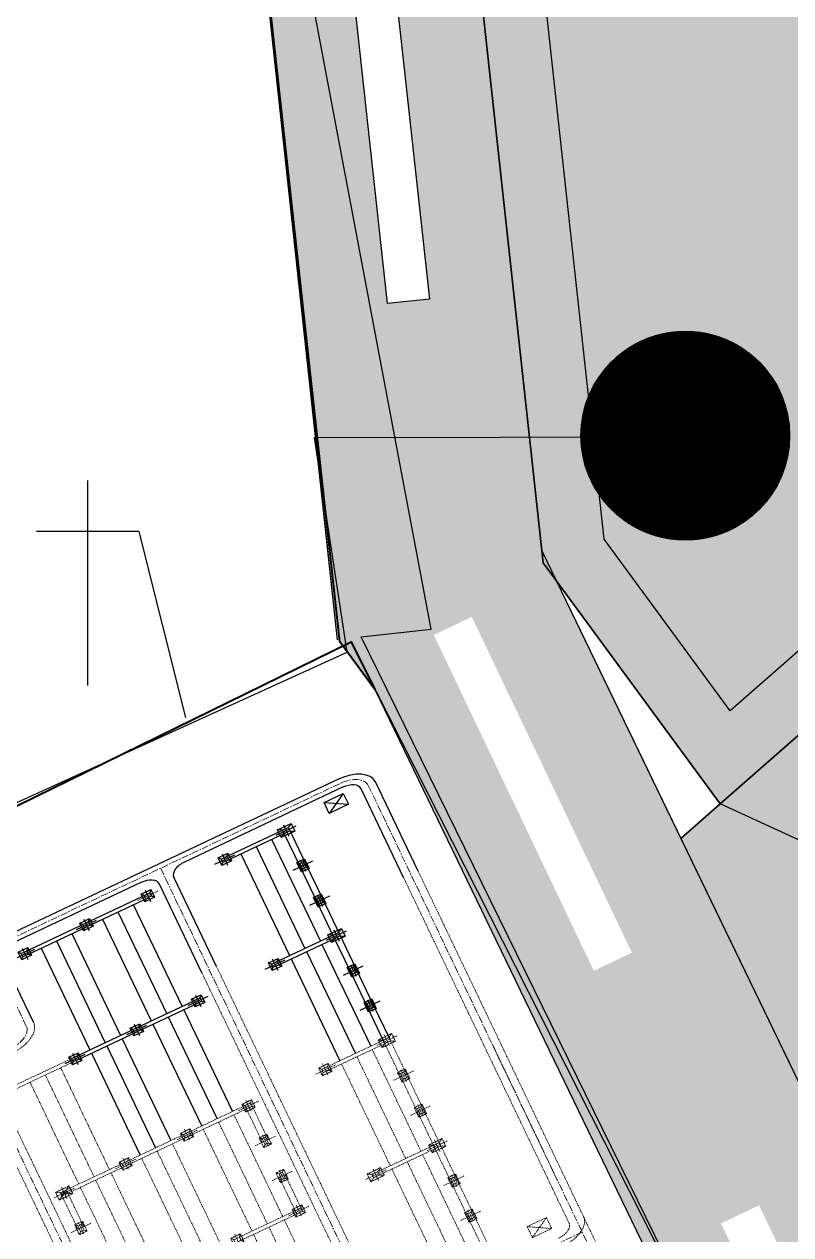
# Model space of a CAD drawing. Header units: metres. Extents: x 201400 to 215600, y 173235 to 1738400.
# Drawn here: x 209111.8 to 209293.6, y 1733522.8 to 1733810.1 of the extents above; entities that cross this region are included whole.
import ezdxf

# ---------------------------------------------------------------- set-up
doc = ezdxf.new("R2010")
doc.units = ezdxf.units.M
doc.header["$PDMODE"] = 1
doc.header["$PDSIZE"] = -10
for name, pattern in [('CENTER', [2, 1.25, -0.25, 0.25, -0.25]), ('HIDDEN', [0.375, 0.25, -0.125]), ('PHANTOM2', [1.25, 0.625, -0.125, 0.125, -0.125, 0.125, -0.125])]:
    doc.linetypes.add(name, pattern=pattern)
for name, color, linetype, lineweight in [('250Acres', 7, 'Continuous', 25), ('E-LAY-CNTRL', 1, 'CENTER', 0), ('E-LAY-EXIST', 8, 'HIDDEN', 0)]:
    doc.layers.add(name, color=color, linetype=linetype, lineweight=lineweight)
for name, color, linetype in [('A-BLDG-FPRT', 7, 'Continuous'), ('E-LAY-DIM', 7, 'Continuous'), ('E-LAY-ROAD', 7, 'Continuous'), ('G_CART TRACK', 30, 'Continuous'), ('name power lines', 1, 'Continuous'), ('road', 10, 'Continuous')]:
    doc.layers.add(name, color=color, linetype=linetype)
doc.layers.add('STREAM', color=7, linetype='Continuous', lineweight=0, true_color=0x3dcfff)

# ---------------------------------------------------------------- blocks, each defined once
blk = doc.blocks.new('TWR_CTI_p')
for p, q in [((-750, 750), (-1750, 1750)), ((-100, 100), (-750, 750)), ((750, 750), (100, 100)), ((1750, 1750), (750, 750)), ((-1750, -1750), (-750, -750)), ((-100, -100), (-750, -750)), ((100, -100), (750, -750)), ((750, -750), (1750, -1750))]:
    blk.add_line(p, q)
for points in [[(-1750, -1750), (1750, -1750), (1750, 1750), (-1750, 1750)], [(-750, -750), (750, -750), (750, 750), (-750, 750)], [(-100, -100), (100, -100), (100, 100), (-100, 100)]]:
    blk.add_lwpolyline(points, close=True)
blk = doc.blocks.new('TWR_CTH_p')
for p, q in [((-750, 750), (-1750, 1250)), ((1750, 1250), (750, 750)), ((-750, -750), (-1750, -1250)), ((750, -750), (1750, -1250))]:
    blk.add_line(p, q)
for points in [[(-1750, -1250), (1750, -1250), (1750, 1250), (-1750, 1250)], [(-750, -750), (750, -750), (750, 750), (-750, 750)]]:
    blk.add_lwpolyline(points, close=True)
blk = doc.blocks.new('TWR_CTG_p')
for p, q in [((-750, 750), (-1750, 1250)), ((1750, 1250), (750, 750)), ((-750, -750), (-1750, -1250)), ((750, -750), (1750, -1250))]:
    blk.add_line(p, q)
for points in [[(-1750, -1250), (1750, -1250), (1750, 1250), (-1750, 1250)], [(-750, -750), (750, -750), (750, 750), (-750, 750)]]:
    blk.add_lwpolyline(points, close=True)
blk = doc.blocks.new('TWR_CTE_p')
for p, q in [((-750, 750), (-1750, 1750)), ((1750, 1750), (750, 750)), ((-1750, -1750), (-750, -750)), ((750, -750), (1750, -1750))]:
    blk.add_line(p, q)
for points in [[(-1750, -1750), (1750, -1750), (1750, 1750), (-1750, 1750)], [(-750, -750), (750, -750), (750, 750), (-750, 750)]]:
    blk.add_lwpolyline(points, close=True)
blk = doc.blocks.new('TWR_CC_p')
for p, q in [((-750, 750), (-1750, 1250)), ((1750, 1250), (750, 750)), ((-750, -750), (-1750, -1250)), ((750, -750), (1750, -1250))]:
    blk.add_line(p, q)
for points in [[(-1750, -1250), (1750, -1250), (1750, 1250), (-1750, 1250)], [(-750, -750), (750, -750), (750, 750), (-750, 750)]]:
    blk.add_lwpolyline(points, close=True)
blk = doc.blocks.new('TWR_CTD_p')
for p, q in [((-750, 750), (-1750, 1250)), ((1750, 1250), (750, 750)), ((-750, -750), (-1750, -1250)), ((750, -750), (1750, -1250))]:
    blk.add_line(p, q)
for points in [[(-1750, -1250), (1750, -1250), (1750, 1250), (-1750, 1250)], [(-750, -750), (750, -750), (750, 750), (-750, 750)]]:
    blk.add_lwpolyline(points, close=True)
blk = doc.blocks.new('SS')
at = {"layer": 'E-LAY-CNTRL', "color": 20, "true_color": 0xff4000}
for p, q in [((-120.61, -0.73), (-121.04, 96.33)), ((-120.89, 63.49), (-23.59, 63.93)), ((-20.31, 55.63, 0.06), (-3.27, 55.7, 0.06)), ((-0.04, 52.57, -0.07), (0.18, 2.9, -0.15)), ((-120.74, 29.51), (0.06, 30.05)), ((-71.04, -0.51), (-162.56, -0.91)), ((-105.24, -0.66), (-3.07, -0.21))]:
    blk.add_line(p, q, dxfattribs=at)
for centre, start, end in [((-20.3, 58.89, -0.11), 180.254, 270.254), ((-3.09, 3.06), 270.254, 0.254)]:
    blk.add_arc(centre, 3.27, start, end, dxfattribs=at)
at = {"layer": 'E-LAY-DIM', "color": 20, "true_color": 0xff4000}
for p, q in [((-2.26, 3.32, -0.02), (-5.15, 6.19, -0.02)), ((-2.27, 6.2, -0.02), (-5.14, 3.31, -0.02))]:
    blk.add_line(p, q, dxfattribs=at)
at = {"layer": 'E-LAY-DIM', "color": 20, "true_color": 0xff4000, "elevation": -0.02}
blk.add_lwpolyline([(-2.27, 6.2), (-2.26, 3.32), (-5.14, 3.31), (-5.15, 6.19)], close=True, dxfattribs=at)
at = {"layer": 'E-LAY-EXIST', "color": 20, "true_color": 0xff4000}
for p, q in [((-117.73, 64.59, 0.09), (-26.86, 64.99, -0.16)), ((-117.62, 62.43, 0.04), (-26.82, 62.83, -0.05)), ((-69.2, 62.05), (-69.19, 59.06)), ((-59.98, 61.03), (-69.2, 60.99)), ((-59.99, 62.09), (-59.97, 59.1)), ((-67.7, 60.56), (-70.69, 60.55)), ((-59.98, 60.16), (-69.19, 60.12)), ((-58.48, 60.6), (-61.48, 60.59)), ((-60.41, 60.6), (-60.37, 51.38)), ((-59.55, 60.6), (-59.51, 51.38)), ((-60.4, 58.29), (-87.18, 58.17)), ((-60.39, 55.99), (-87.17, 55.87)), ((-60.38, 53.68), (-87.16, 53.56)), ((-59.95, 52.88), (-59.93, 49.88)), ((-58.44, 51.39), (-61.44, 51.37)), ((-60.37, 51.38), (-60.33, 42.16)), ((-59.51, 51.38), (-59.47, 42.17)), ((-60.36, 49.08), (-87.14, 48.96)), ((-60.35, 46.77), (-87.13, 46.65)), ((-60.34, 44.47), (-87.12, 44.35)), ((-59.9, 43.66), (-59.89, 40.67)), ((-86.05, 42.05), (-89.04, 42.04)), ((-87.98, 42.04), (-87.94, 32.82)), ((-87.11, 42.04), (-87.07, 32.83)), ((-58.4, 42.17), (-61.39, 42.16)), ((-60.33, 42.16), (-60.29, 32.95)), ((-59.47, 42.17), (-59.42, 32.95)), ((-87.97, 39.74), (-114.75, 39.62)), ((-60.32, 39.86), (-87.1, 39.74)), ((-87.96, 37.43), (-114.74, 37.31)), ((-60.31, 37.56), (-87.09, 37.44)), ((-87.95, 35.13), (-114.73, 35.01)), ((-60.3, 35.25), (-87.08, 35.13)), ((-4.57, 34.69), (-4.55, 31.7)), ((-86.01, 32.83), (-89, 32.82)), ((-87.51, 34.32), (-87.5, 31.33)), ((-78.29, 33.3), (-87.51, 33.26)), ((-76.79, 32.87), (-79.79, 32.86)), ((-78.3, 34.36), (-78.28, 31.37)), ((-67.58, 32.92), (-70.57, 32.9)), ((-69.08, 34.41), (-69.07, 31.41)), ((-59.86, 33.38), (-69.07, 33.34)), ((-58.36, 32.96), (-61.35, 32.94)), ((-59.86, 34.45), (-59.85, 31.45)), ((-78.29, 32.44), (-87.5, 32.39)), ((-59.85, 32.52), (-69.07, 32.48)), ((-117.48, 30.61, 0.04), (-26.71, 31.01, -0.16)), ((-117.64, 28.44, 0.04), (-26.7, 28.85, -0.16)), ((-87.46, 22.8), (-87.45, 19.81)), ((-58.31, 21.44), (-61.3, 21.42)), ((-60.24, 21.43), (-60.2, 12.21)), ((-59.81, 22.93), (-59.8, 19.93)), ((-59.37, 21.43), (-59.33, 12.22)), ((-85.96, 21.31), (-88.95, 21.3)), ((-87.89, 21.3), (-87.84, 12.09)), ((-87.02, 21.31), (-86.98, 12.09)), ((-87.88, 19), (-114.66, 18.88)), ((-60.23, 19.12), (-87.01, 19)), ((-87.87, 16.7), (-114.65, 16.58)), ((-60.22, 16.82), (-87, 16.7)), ((-87.85, 14.39), (-114.64, 14.27)), ((-105.85, 13.51), (-105.84, 10.51)), ((-96.64, 13.55), (-96.62, 10.55)), ((-87.42, 13.59), (-87.41, 10.59)), ((-60.21, 14.52), (-86.99, 14.4)), ((-78.2, 13.63), (-78.19, 10.63)), ((-68.99, 13.67), (-68.97, 10.68)), ((-59.77, 13.71), (-59.76, 10.72)), ((-105.85, 12.44), (-115.06, 12.4)), ((-105.84, 11.58), (-115.06, 11.54)), ((-104.35, 12.02), (-107.34, 12)), ((-96.63, 12.48), (-105.85, 12.44)), ((-96.63, 11.62), (-105.84, 11.58)), ((-95.13, 12.06), (-98.13, 12.04)), ((-87.41, 12.52), (-96.63, 12.48)), ((-87.41, 11.66), (-96.63, 11.62)), ((-85.92, 12.1), (-88.91, 12.08)), ((-78.2, 12.56), (-87.41, 12.52)), ((-78.19, 11.7), (-87.41, 11.66)), ((-76.7, 12.14), (-79.69, 12.13)), ((-68.98, 12.6), (-78.2, 12.56)), ((-68.98, 11.74), (-78.19, 11.7)), ((-67.48, 12.18), (-70.48, 12.17)), ((-59.77, 12.65), (-68.98, 12.6)), ((-59.76, 11.78), (-68.98, 11.74)), ((-58.27, 12.22), (-61.26, 12.21)), ((-113.87, 2.83), (-116.76, 5.7)), ((-113.88, 5.71), (-116.75, 2.82)), ((-117.37, 0.37, 0.04), (-26.58, 0.77)), ((-117.66, -1.78, 0.11), (-26.57, -1.39))]:
    blk.add_line(p, q, dxfattribs=at)
at = {"layer": 'E-LAY-EXIST', "color": 20, "linetype": 'PHANTOM2', "true_color": 0xff4000}
for p, q in [((-32.76, 60.72), (-32.72, 51.5)), ((-31.9, 60.72), (-31.86, 51.51)), ((-32.75, 58.41), (-59.54, 58.29)), ((-32.74, 56.11), (-59.53, 55.99)), ((-32.73, 53.81), (-59.52, 53.69)), ((-162.86, -1.99, 0.17), (-117.66, -1.78, 0.11))]:
    blk.add_line(p, q, dxfattribs=at)
at = {"layer": 'E-LAY-EXIST', "color": 20, "true_color": 0xff4000}
blk.add_lwpolyline([(-113.88, 5.71), (-113.87, 2.83), (-116.75, 2.82), (-116.76, 5.7)], close=True, dxfattribs=at)
for centre, radius in [((-20.3, 58.89, -0.11), 4.35), ((-117.35, 2.55, -0.21), 4.35), ((-117.35, 2.55, -0.21), 2.19)]:
    blk.add_arc(centre, radius, 180.254, 270.254, dxfattribs=at)
at = {"layer": 'E-LAY-ROAD', "color": 20, "ltscale": 2500, "true_color": 0xff4000}
for p, q in [((-3.32, 54.62, -0.11), (-20.28, 54.55, -0.11)), ((-32.3, 53), (-32.28, 50.01)), ((-4.65, 53.12), (-4.64, 50.13)), ((-30.79, 51.51), (-33.79, 51.5)), ((-32.72, 51.5), (-32.68, 42.29)), ((-31.86, 51.51), (-31.82, 42.29)), ((-3.15, 51.63), (-6.14, 51.62)), ((-5.08, 51.62), (-5.03, 42.41)), ((-4.21, 51.63), (-4.17, 42.41)), ((-1.03, 33.31, -0.2), (-1.12, 52.44, -0.11)), ((-5.06, 49.32), (-31.85, 49.2)), ((-32.71, 49.2), (-59.5, 49.08)), ((-32.7, 46.89), (-59.49, 46.78)), ((-5.05, 47.02), (-31.84, 46.9)), ((-32.69, 44.59), (-59.48, 44.47)), ((-5.04, 44.71), (-31.83, 44.59)), ((-32.26, 43.78), (-32.24, 40.79)), ((-4.61, 43.91), (-4.6, 40.91)), ((-30.75, 42.29), (-33.75, 42.28)), ((-32.68, 42.29), (-32.64, 33.07)), ((-31.82, 42.29), (-31.78, 33.07)), ((-3.11, 42.42), (-6.1, 42.4)), ((-5.03, 42.41), (-4.99, 33.19)), ((-4.17, 42.41), (-4.13, 33.2)), ((-32.67, 39.98), (-59.46, 39.86)), ((-5.02, 40.1), (-31.81, 39.99)), ((-5.01, 37.8), (-31.8, 37.68)), ((-32.66, 37.68), (-59.45, 37.56)), ((-32.65, 35.37), (-59.44, 35.26)), ((-32.22, 34.57), (-32.2, 31.57)), ((-5, 35.5), (-31.79, 35.38)), ((-30.71, 33.08), (-33.71, 33.07)), ((-3.06, 33.2), (-6.06, 33.19)), ((-26.71, 31.01, -0.16), (-3.21, 31.11, -0.16)), ((-26.7, 28.85, -0.16), (-3.2, 28.95, -0.16)), ((-0.9, 2.95, -0.34), (-1.01, 26.77, -0.23)), ((-32.16, 23.05), (-32.15, 20.05)), ((-4.52, 23.17), (-4.5, 20.18)), ((-30.66, 21.56), (-33.66, 21.55)), ((-32.59, 21.55), (-32.55, 12.33)), ((-31.73, 21.55), (-31.69, 12.34)), ((-3.01, 21.68), (-6.01, 21.67)), ((-4.94, 21.67), (-4.9, 12.46)), ((-4.08, 21.68), (-4.04, 12.46)), ((-32.58, 19.25), (-59.36, 19.13)), ((-4.93, 19.37), (-31.72, 19.25)), ((-32.57, 16.94), (-59.35, 16.82)), ((-4.92, 17.06), (-31.71, 16.95)), ((-32.56, 14.64), (-59.34, 14.52)), ((-50.56, 13.75), (-50.54, 10.76)), ((-41.34, 13.79), (-41.33, 10.8)), ((-32.12, 13.83), (-32.11, 10.84)), ((-4.91, 14.76), (-31.7, 14.64)), ((-22.91, 13.87), (-22.89, 10.88)), ((-13.69, 13.91), (-13.68, 10.92)), ((-4.48, 13.96), (-4.46, 10.96)), ((-50.55, 12.69), (-59.77, 12.65)), ((-50.55, 11.82), (-59.76, 11.78)), ((-49.05, 12.26), (-52.05, 12.25)), ((-41.34, 12.73), (-50.55, 12.69)), ((-41.33, 11.86), (-50.55, 11.82)), ((-39.84, 12.3), (-42.83, 12.29)), ((-32.12, 12.77), (-41.34, 12.73)), ((-32.12, 11.9), (-41.33, 11.86)), ((-30.62, 12.34), (-33.61, 12.33)), ((-22.9, 12.81), (-32.12, 12.77)), ((-22.9, 11.94), (-32.12, 11.9)), ((-21.4, 12.38), (-24.4, 12.37)), ((-13.69, 12.85), (-22.9, 12.81)), ((-13.69, 12.85), (-22.9, 12.81)), ((-13.68, 11.99), (-22.9, 11.94)), ((-13.68, 11.99), (-22.9, 11.94)), ((-12.19, 12.42), (-15.18, 12.41)), ((-4.47, 12.89), (-13.69, 12.85)), ((-4.47, 12.03), (-13.68, 11.99)), ((-2.97, 12.47), (-5.97, 12.45)), ((-26.58, 0.77), (-3.08, 0.87)), ((-26.57, -1.39), (-3.07, -1.29))]:
    blk.add_line(p, q, dxfattribs=at)
at = {"layer": 'E-LAY-ROAD', "color": 20, "true_color": 0xff4000}
blk.add_line((1.26, 2.88, -0.09), (1.04, 52.64, -0.03), dxfattribs=at)
for centre, radius, start, end in [((-3.22, 33.3, -0.16), 2.19, 270.254, 0.254), ((-3.19, 26.76, -0.16), 2.19, 0.254, 90.254), ((-3.09, 3.06), 2.19, 270.254, 0.254), ((-3.09, 3.06), 4.35, 270.254, 0.254)]:
    blk.add_arc(centre, radius, start, end, dxfattribs=at)
at = {"layer": 'E-LAY-EXIST', "color": 20, "true_color": 0xff4000, "yscale": 0.0005759999621659517, "zscale": 0.000576}
for name, p, xscale, rotation in [('TWR_CTD_p', (-69.2, 60.56), -0.0005759999754306121, 90.25398744348959), ('TWR_CTI_p', (-59.98, 60.6), -0.0005759999317107883, 0.253986015247829), ('TWR_CTH_p', (-59.94, 51.38), -0.0005759999317107883, 0.253986015247829), ('TWR_CTG_p', (-87.55, 42.04), -0.0005759999317107883, 0.253986015247829), ('TWR_CTG_p', (-59.9, 42.17), -0.0005759999317107883, 0.253986015247829), ('TWR_CTG_p', (-87.5, 32.83), -0.0005759999317107883, 0.253986015247829), ('TWR_CTD_p', (-78.29, 32.87), -0.0005759999754306121, 90.25398744348959), ('TWR_CTD_p', (-69.07, 32.91), -0.0005759999754306121, 90.25398744348959), ('TWR_CTG_p', (-59.86, 32.95), -0.0005759999317107883, 0.253986015247829), ('TWR_CTE_p', (-87.45, 21.31), -0.0005759999317107883, 0.253986015247829), ('TWR_CC_p', (-59.81, 21.43), -0.0005759999317107883, 0.253986015247829), ('TWR_CTD_p', (-78.2, 12.13), -0.0005759999754306121, 90.25398744348959), ('TWR_CTD_p', (-68.98, 12.17), -0.0005759999754306121, 90.25398744348959), ('TWR_CTE_p', (-59.76, 12.21), -0.0005759999317107883, 0.253986015247829), ('TWR_CTD_p', (-105.84, 12.01), -0.0005759999754306121, 90.25398744348959), ('TWR_CTD_p', (-96.63, 12.05), -0.0005759999754306121, 90.25398744348959), ('TWR_CTE_p', (-87.41, 12.09), -0.0005759999317107883, 0.253986015247829)]:
    blk.add_blockref(name, p, dxfattribs=dict(at, xscale=xscale, rotation=rotation))
at = {"layer": 'E-LAY-ROAD', "color": 20, "ltscale": 2500, "true_color": 0xff4000, "yscale": 0.0005759999621659517, "zscale": 0.000576}
for name, p, xscale, rotation in [('TWR_CTH_p', (-32.29, 51.5), -0.0005759999317107883, 0.253986015247829), ('TWR_CTH_p', (-4.64, 51.63), -0.0005759999317107883, 0.253986015247829), ('TWR_CTG_p', (-32.25, 42.29), -0.0005759999317107883, 0.253986015247829), ('TWR_CTG_p', (-4.6, 42.41), -0.0005759999317107883, 0.253986015247829), ('TWR_CTG_p', (-32.21, 33.07), -0.0005759999317107883, 0.253986015247829), ('TWR_CTG_p', (-4.56, 33.19), -0.0005759999317107883, 0.253986015247829), ('TWR_CC_p', (-32.16, 21.55), -0.0005759999317107883, 0.253986015247829), ('TWR_CC_p', (-4.51, 21.67), -0.0005759999317107883, 0.253986015247829), ('TWR_CTD_p', (-50.55, 12.25), -0.0005759999754306121, 90.25398744348959), ('TWR_CTD_p', (-41.33, 12.3), -0.0005759999754306121, 90.25398744348959), ('TWR_CTE_p', (-32.12, 12.34), -0.0005759999317107883, 0.253986015247829), ('TWR_CTD_p', (-22.9, 12.38), -0.0005759999754306121, 90.25398744348959), ('TWR_CTD_p', (-13.69, 12.42), -0.0005759999754306121, 90.25398744348959), ('TWR_CTE_p', (-4.47, 12.46), -0.0005759999317107883, 0.253986015247829)]:
    blk.add_blockref(name, p, dxfattribs=dict(at, xscale=xscale, rotation=rotation))

msp = doc.modelspace()

# ---------------------------------------------------------------- hatches: boundary and pattern name
at = {"true_color": 0xfff2cc}
h = msp.add_hatch(color=254, dxfattribs=at)
h.dxf.hatch_style = 1
h.paths.add_polyline_path([(209529.93, 1733972.17), (209392.83, 1733833.59), (209367.21, 1733748.01), (209352.66, 1733711.5), (209279.28, 1733647.13), (209249.36, 1733687.93), (209207.06, 1734075.55), (209212.97, 1734098.73), (209238.3, 1734198.23), (209264.31, 1734203.38), (209367.04, 1734253.16), (209442.39, 1734275.24), (209592.93, 1734265.54), (209649.15, 1734260.95), (209703.7, 1734256.51), (209795.64, 1734225.82), (209737.4, 1734071.08)], flags=16)
h.paths.add_polyline_path([(209366.5, 1733705.71), (209363.59, 1733704.9), (209406.86, 1733835.98), (209414.72, 1733834.38), (209538.75, 1733959.76), (209741.56, 1734056.44), (209744.88, 1734080.9), (209756.44, 1734086.03), (209758.91, 1734085.65), (209815.17, 1734235.11), (209706.72, 1734271.31), (209650.37, 1734275.9), (209594.02, 1734280.5), (209440.71, 1734290.38), (209361.62, 1734267.2), (209259.5, 1734217.72), (209226.1, 1734211.11), (209198.43, 1734102.44), (209191.86, 1734076.62), (209234.88, 1733682.3), (209276.86, 1733625.06), (209365.26, 1733702.6)])
at = {"true_color": 0xadddf7}
h = msp.add_hatch(color=141, dxfattribs=at)
h.dxf.hatch_style = 1
h.paths.add_polyline_path([(209649.15, 1734260.95), (209703.7, 1734256.51), (209795.64, 1734225.82), (209737.4, 1734071.08), (209529.93, 1733972.17), (209392.83, 1733833.59), (209367.21, 1733748.01), (209352.66, 1733711.5), (209279.28, 1733647.13), (209249.36, 1733687.93), (209207.06, 1734075.55), (209212.97, 1734098.73), (209238.3, 1734198.23), (209264.31, 1734203.38), (209367.04, 1734253.16), (209442.39, 1734275.24), (209592.93, 1734265.54)])
h = msp.add_hatch(color=253)
h.dxf.hatch_style = 1
h.paths.add_polyline_path([(209191.86, 1734076.62), (209171.54, 1734077.86), (209171.46, 1734077.58), (209176.61, 1734030.59), (209166.48, 1734031.23), (209161.31, 1734078.48), (209141.05, 1734079.71), (209186.63, 1733663.55), (209194.93, 1733652.23), (209358.11, 1733314.63), (209405.82, 1733330.81), (209234.58, 1733685.1)])
h.paths.add_polyline_path([(209217.95, 1733669.46), (209255.94, 1733589.78), (209246.91, 1733585.48), (209208.93, 1733665.16)], flags=16)
h.paths.add_polyline_path([(209207.89, 1733744.88), (209197.95, 1733743.79), (209188.35, 1733831.54), (209198.29, 1733832.62)], flags=16)
h.paths.add_polyline_path([(209286.12, 1733529.82), (209324.1, 1733450.14), (209315.07, 1733445.84), (209277.09, 1733525.52)], flags=16)
h.paths.add_polyline_path([(209193.05, 1733880.39), (209183.11, 1733879.3), (209173.51, 1733967.05), (209183.45, 1733968.14)], flags=16)
h.paths.add_polyline_path([(209347.7, 1733408.4), (209385.68, 1733328.72), (209376.65, 1733324.42), (209338.67, 1733404.1)], flags=16)
at = {"true_color": 0xd7ecd5}
h = msp.add_hatch(color=254, dxfattribs=at)
h.dxf.hatch_style = 1
h.paths.add_polyline_path([(209481.93, 1733670), (209433.48, 1733685.65), (209398.13, 1733714.55), (209366.5, 1733705.71), (209365.26, 1733702.6), (209276.86, 1733625.06), (209267.55, 1733616.89), (209327.8, 1733492.23), (209451.27, 1733552.85)])
at = {"layer": 'STREAM'}
h = msp.add_hatch(color=256, dxfattribs=at)
h.dxf.hatch_style = 1
h.paths.add_polyline_path([(209795.64, 1734225.82), (209737.4, 1734071.08), (209529.93, 1733972.17), (209392.83, 1733833.59), (209367.21, 1733748.01), (209352.66, 1733711.5), (209279.28, 1733647.13), (209249.36, 1733687.93), (209207.06, 1734075.55), (209212.97, 1734098.73), (209238.3, 1734198.23), (209264.31, 1734203.38), (209367.04, 1734253.16), (209442.39, 1734275.24), (209592.93, 1734265.54), (209649.15, 1734260.95), (209703.7, 1734256.51)])
h = msp.add_hatch(dxfattribs=at)
h.set_pattern_fill('ANSI37', color=256, scale=0.005)
h.set_pattern_definition([(45, (0, 0), (-0.01122532015134, 0.01122532015134), []), (135, (0, 0), (-0.01122532015134, -0.01122532015134), [])])
edge = h.paths.add_edge_path()
edge.add_arc((209268.6, 1733712.46), 24.75, 0, 360)

# ---------------------------------------------------------------- linework, layer by layer
at = {"color": 7}
msp.add_line((209163.84, 1733871.63), (209186.05, 1733664.05), dxfattribs=at)
at = {"color": 1}
for p, q in [((209126.81, 1733701.86), (209126.81, 1733653.21)), ((209138.97, 1733689.7), (209114.65, 1733689.7))]:
    msp.add_line(p, q, dxfattribs=at)
msp.add_line((209138.97, 1733689.7), (209150.06, 1733645.59))
at = {"color": 254, "true_color": 0xfff2cc, "elevation": 286}
msp.add_lwpolyline([(209366.5, 1733705.71), (209363.59, 1733704.9), (209406.86, 1733835.98), (209414.72, 1733834.38), (209538.75, 1733959.76), (209741.56, 1734056.44), (209744.88, 1734080.9), (209756.44, 1734086.03), (209758.91, 1734085.65), (209815.17, 1734235.11), (209706.72, 1734271.31), (209650.37, 1734275.9), (209594.02, 1734280.5), (209440.71, 1734290.38), (209361.62, 1734267.2), (209259.5, 1734217.72), (209226.1, 1734211.11), (209198.43, 1734102.44), (209191.86, 1734076.62), (209234.88, 1733682.3), (209276.86, 1733625.06), (209365.26, 1733702.6)], close=True, dxfattribs=at)
at = {"color": 19, "elevation": 286, "flags": 128}
msp.add_lwpolyline([(209795.64, 1734225.82), (209737.4, 1734071.08), (209529.93, 1733972.17), (209392.83, 1733833.59), (209367.21, 1733748.01), (209352.66, 1733711.5), (209279.28, 1733647.13), (209249.36, 1733687.93), (209207.06, 1734075.55), (209212.97, 1734098.73), (209238.3, 1734198.23), (209264.31, 1734203.38), (209367.04, 1734253.16), (209442.39, 1734275.24), (209592.93, 1734265.54), (209649.15, 1734260.95), (209703.7, 1734256.51)], close=True, dxfattribs=at)
at = {"color": 141, "true_color": 0xadddf7, "elevation": 286}
msp.add_lwpolyline([(209529.93, 1733972.17), (209392.83, 1733833.59), (209367.21, 1733748.01), (209352.66, 1733711.5), (209279.28, 1733647.13), (209249.36, 1733687.93), (209207.06, 1734075.55), (209212.97, 1734098.73), (209238.3, 1734198.23), (209264.31, 1734203.38), (209367.04, 1734253.16), (209442.39, 1734275.24), (209592.93, 1734265.54), (209649.15, 1734260.95), (209703.7, 1734256.51), (209795.64, 1734225.82), (209737.4, 1734071.08), (209529.93, 1733972.17)], close=True, dxfattribs=at)
at = {"flags": 128}
msp.add_lwpolyline([(209141.05, 1734079.71), (209186.05, 1733664.05)], dxfattribs=at)
at = {"color": 6, "flags": 128}
msp.add_lwpolyline([(209155.6, 1733946.88), (209108.2, 1733923.63), (208401.04, 1733923.63), (208401.04, 1733053.6), (208409.01, 1733054.86), (208430.23, 1733058.23), (208516.38, 1733099.75), (208854.39, 1733263.76), (209102.99, 1733382.88), (209009.8, 1733575.46), (209189.37, 1733663.54), (209194.93, 1733652.23), (209186.63, 1733663.55)], close=True, dxfattribs=at)
at = {"color": 1, "flags": 128}
msp.add_lwpolyline([(209481.93, 1733670), (209433.48, 1733685.65), (209398.13, 1733714.55), (209366.5, 1733705.71), (209365.26, 1733702.6), (209276.86, 1733625.06), (209267.55, 1733616.89), (209327.8, 1733492.23), (209451.27, 1733552.85)], close=True, dxfattribs=at)
at = {"color": 1, "elevation": 286, "flags": 128}
for points in [[(209234.58, 1733685.1), (209405.82, 1733330.81)], [(209194.92, 1733652.25), (209358.11, 1733314.63)]]:
    msp.add_lwpolyline(points, dxfattribs=at)
at = {"color": 2, "flags": 128}
msp.add_lwpolyline([(209189.37, 1733663.54), (209009.8, 1733575.46), (209159.6, 1733265.78)], dxfattribs=at)
msp.add_circle((209268.6, 1733712.46), 24.75)
at = {"color": 5}
for p in [(209234.88, 1733682.3, 286), (209195, 1733650), (209276.86, 1733625.06, 286)]:
    msp.add_point(p, dxfattribs=at)
at = {"color": 2}
msp.add_point((209195.86, 1733650.3), dxfattribs=at)
at = {"layer": '250Acres', "color": 3, "flags": 128}
msp.add_lwpolyline([(209279.82, 1733485.08), (209191.73, 1733664.69), (209208.35, 1733666.58), (209155.44, 1733946.8), (209141.05, 1734079.71), (209447.76, 1735284.26), (209468.88, 1735329.58)], dxfattribs=at)
at = {"layer": '250Acres', "color": 5, "lineweight": 40, "flags": 128}
msp.add_lwpolyline([(209194.93, 1733652.23), (209186.63, 1733663.55), (209155.6, 1733946.88), (209108.2, 1733923.63), (208401.04, 1733923.63), (208401.04, 1733562.23), (208401.04, 1733053.6), (208409.01, 1733054.86), (208423.12, 1733057.1), (208424.37, 1733123.73), (208424.37, 1733340.99), (208576.78, 1733358.54), (208663.92, 1733337.8), (208663.92, 1733183.71), (208663.92, 1733171.34), (208854.39, 1733263.76), (209102.99, 1733382.88), (209009.8, 1733575.46), (209189.37, 1733663.54)], close=True, dxfattribs=at)
at = {"layer": 'A-BLDG-FPRT', "color": 2, "flags": 128}
msp.add_lwpolyline([(209650.37, 1734275.9), (209594.02, 1734280.5), (209452.47, 1734289.62), (209440.71, 1734290.38), (209361.62, 1734267.2), (209259.5, 1734217.72), (209226.1, 1734211.11), (209198.43, 1734102.44), (209191.86, 1734076.62), (209234.58, 1733685.1), (209267.55, 1733616.89), (209276.86, 1733625.06), (209365.26, 1733702.6), (209366.5, 1733705.71), (209363.59, 1733704.9), (209406.86, 1733835.98), (209414.72, 1733834.38), (209538.75, 1733959.76), (209741.56, 1734056.44)], dxfattribs=at)
for points in [[(209649.15, 1734260.95), (209703.7, 1734256.51), (209795.64, 1734225.82), (209737.4, 1734071.08), (209529.93, 1733972.17), (209392.83, 1733833.59), (209367.21, 1733748.01), (209352.66, 1733711.5), (209279.28, 1733647.13), (209249.36, 1733687.93), (209207.06, 1734075.55), (209212.97, 1734098.73), (209238.3, 1734198.23), (209264.31, 1734203.38), (209367.04, 1734253.16), (209442.39, 1734275.24), (209592.93, 1734265.54)], [(209189.32, 1733663.51), (209009.76, 1733575.44), (209102.91, 1733383.05), (209282.41, 1733479.8)]]:
    msp.add_lwpolyline(points, close=True, dxfattribs=at)
at = {"layer": 'A-BLDG-FPRT', "color": 2}
msp.add_lwpolyline([(209188.35, 1733831.54), (209198.29, 1733832.62), (209207.89, 1733744.88), (209197.95, 1733743.79), (209188.35, 1733831.54)], close=True, dxfattribs=at)
at = {"layer": 'name power lines', "color": 0, "linetype": 'Continuous', "ltscale": 190}
msp.add_lwpolyline([(209451.8, 1733544.7), (209276.86, 1733625.06), (209234.88, 1733682.3), (209191.86, 1734076.62), (209191.86, 1734076.62), (209191.86, 1734076.62), (209191.86, 1734076.62)], dxfattribs=at)
at = {"layer": 'road', "color": 6}
msp.add_lwpolyline([(208978.52, 1733202.97), (209036.73, 1733226.78), (209088.82, 1733244.11), (209147.92, 1733260.13), (209118.57, 1733320.85), (209091.28, 1733377.27), (209045.32, 1733472.37), (208998.99, 1733568.2), (209100.22, 1733620.96), (209188.42, 1733661.11), (209180.65, 1733712.01), (209268.9, 1733712.2)], dxfattribs=at)

# ---------------------------------------------------------------- block references
at = {"layer": 'G_CART TRACK', "yscale": 1.75, "rotation": 115.1405239105563}
msp.add_blockref('SS', (209191.76, 1733632.1), dxfattribs=at)

doc.saveas('drawing.dxf')
